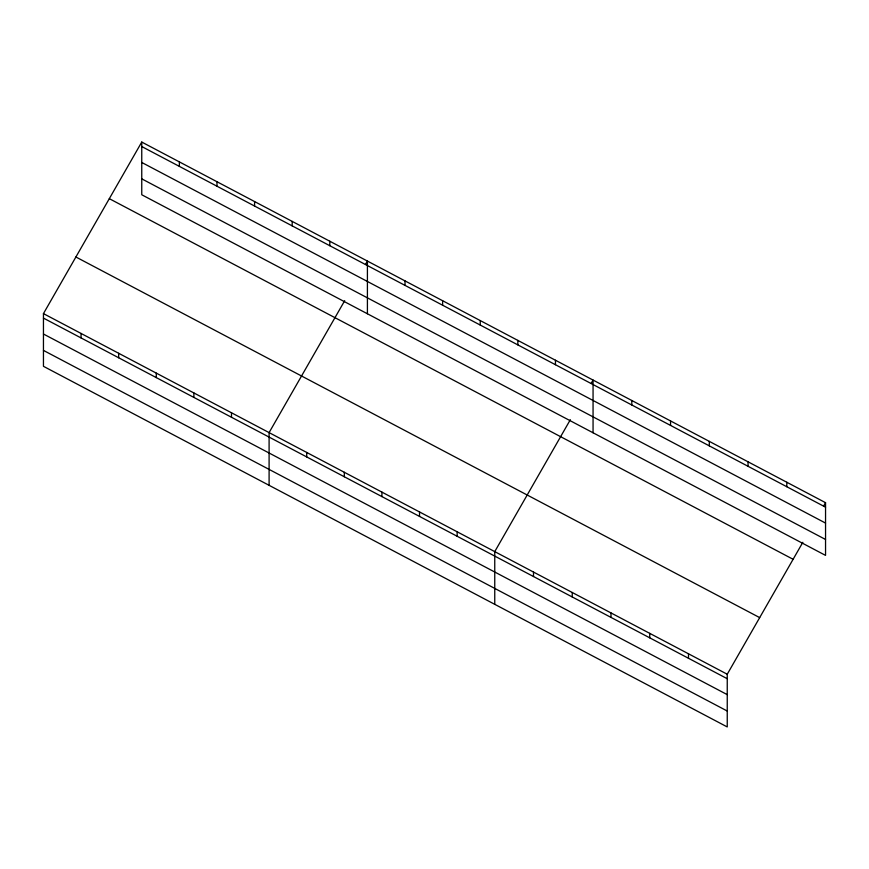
<?xml version="1.0" encoding="UTF-8"?>
<svg xmlns="http://www.w3.org/2000/svg" width="869" height="869" viewBox="0 0 869 869"><rect width="100%" height="100%" fill="white"/><g stroke="black" fill="none" stroke-linecap="round" stroke-linejoin="round"><path stroke-width="1.3" d="M802.837 542.31L727.244 674.235L727.244 726.94L43.45 366.316L43.45 313.611L141.756 142.06L825.55 502.684L825.55 555.389L141.756 194.765L141.756 142.06M344.7 300.696L269.097 432.61L269.097 485.326M365.469 264.458L367.413 261.069L367.413 313.774M570.346 419.694L494.754 551.619L494.754 604.324M591.116 383.468L593.06 380.068L593.06 432.784M823.606 506.073L825.55 502.684M141.756 146.546L825.55 507.17M141.756 162.46L825.55 523.084M141.756 178.851L825.55 539.475M109.32 198.675L793.104 559.288M75.896 256.996L759.68 617.62M43.45 313.611L727.244 674.235M43.45 318.097L727.244 678.711M43.45 334.011L727.244 694.635M43.45 350.403L727.244 711.027M786.803 482.241L786.803 486.727M748.057 461.808L748.057 466.295M709.31 441.376L709.31 445.862M688.487 653.792L688.487 658.278M670.553 420.944L670.553 425.43M649.74 633.36L649.74 637.846M631.806 400.5L631.806 404.987M610.994 612.927L610.994 617.414M572.247 592.495L572.247 596.97M555.454 360.233L555.454 364.719M533.501 572.052L533.501 576.538M517.848 340.398L517.848 344.884M480.231 320.563L480.231 325.049M457.148 531.785L457.148 536.271M442.625 300.728L442.625 305.215M419.531 511.95L419.531 516.436M405.019 280.893L405.019 285.38M381.925 492.115L381.925 496.601M344.32 472.28L344.32 476.766M329.807 241.234L329.807 245.71M306.714 452.445L306.714 456.931M292.19 221.399L292.19 225.886M254.584 201.565L254.584 206.051M231.491 412.775L231.491 417.261M216.978 181.73L216.978 186.216M193.885 392.94L193.885 397.426M179.372 161.895L179.372 166.381M156.279 373.116L156.279 377.591M118.662 353.281L118.662 357.756M81.056 333.446L81.056 337.932"/></g></svg>
